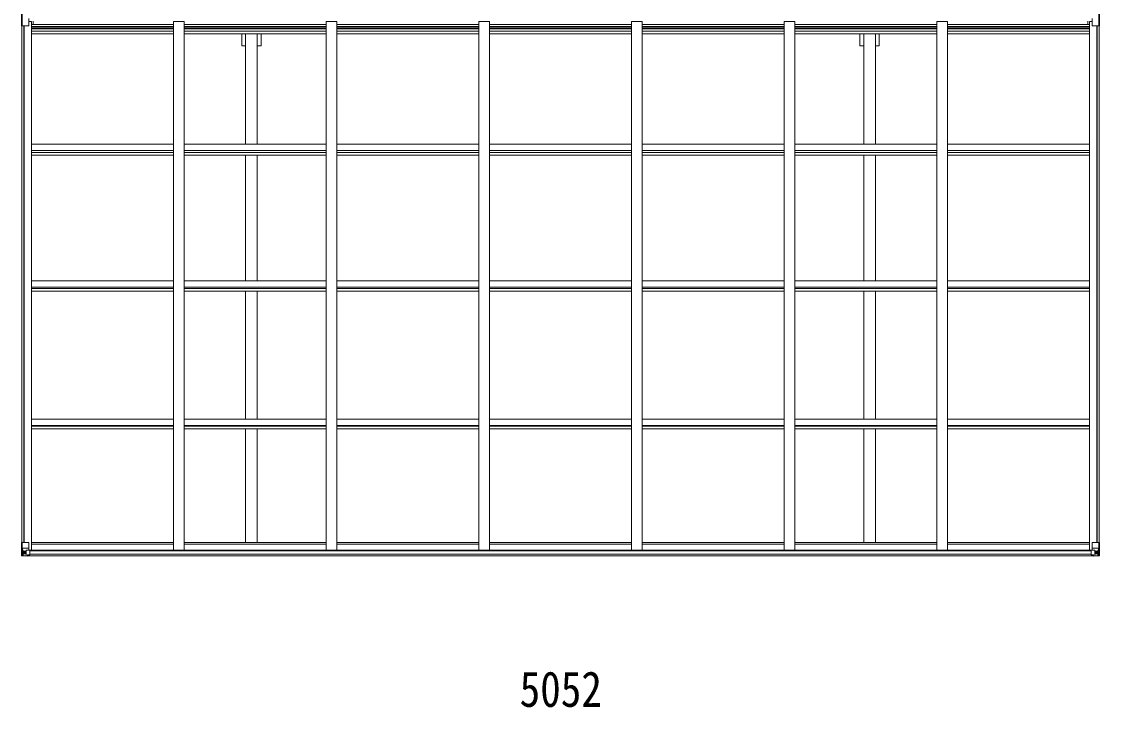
# Model space of a CAD drawing. Units: millimetres at full size; details may follow other scales. Extents: x -9783 to 33612, y -6828 to 13322.
# Drawn here: x 854 to 5910, y -96 to 3122 of the extents above; entities that cross this region are included whole.
import ezdxf
from ezdxf.enums import TextEntityAlignment as Align

# ---------------------------------------------------------------- set-up
doc = ezdxf.new("R2010")
doc.units = ezdxf.units.MM
doc.header["$LTSCALE"] = 35
for name, color, linetype, lineweight in [('0-1_本体', 4, 'Continuous', 9), ('0-2_部品', 7, 'Continuous', 9), ('0-7_合掌部品', 3, 'Continuous', 9), ('0-A_寸法', 6, 'Continuous', 9)]:
    doc.layers.add(name, color=color, linetype=linetype, lineweight=lineweight)
doc.styles.add('ＭＳ ゴシック', font='')
doc.styles.get('ＭＳ ゴシック').set_extended_font_data('MS Gothic')

msp = doc.modelspace()

# ---------------------------------------------------------------- linework, layer by layer
at = {"layer": '0-1_本体'}
for p, q in [((856.49, 678.19), (856.49, 3103.29)), ((865.49, 678.19), (865.49, 3103.29)), ((866.19, 678.19), (866.19, 3103.29)), ((888.49, 3122.37), (901.49, 3122.37)), ((901.49, 641.84), (901.49, 3122.37)), ((901.49, 3108.72), (1567.49, 3108.72)), ((901.49, 3099.35), (1567.49, 3099.35)), ((901.49, 3092.27), (1567.49, 3092.27)), ((901.49, 3088.49), (1567.49, 3088.49)), ((908.99, 3108.72), (908.99, 3123.79)), ((1567.49, 3121.95), (1617.49, 3121.95)), ((1567.49, 641.84), (1567.49, 3121.95)), ((1617.49, 641.84), (1617.49, 3121.95)), ((1617.49, 3108.72), (2283.49, 3108.72)), ((1617.49, 3099.35), (2283.49, 3099.35)), ((1617.49, 3092.27), (2283.49, 3092.27)), ((1617.49, 3088.49), (2283.49, 3088.49)), ((2283.49, 3121.95), (2333.49, 3121.95)), ((2283.49, 641.84), (2283.49, 3121.95)), ((2333.49, 641.84), (2333.49, 3121.95)), ((2333.49, 3108.72), (2999.49, 3108.72)), ((2333.49, 3099.35), (2999.49, 3099.35)), ((2333.49, 3092.27), (2999.49, 3092.27)), ((2333.49, 3088.49), (2999.49, 3088.49)), ((2999.49, 3121.95), (3049.49, 3121.95)), ((2999.49, 641.84), (2999.49, 3121.95)), ((3049.49, 641.84), (3049.49, 3121.95)), ((3049.49, 3108.72), (3715.49, 3108.72)), ((3049.49, 3099.35), (3715.49, 3099.35)), ((3049.49, 3092.27), (3715.49, 3092.27)), ((3049.49, 3088.49), (3715.49, 3088.49)), ((3715.49, 3121.95), (3765.49, 3121.95)), ((3715.49, 641.84), (3715.49, 3121.95)), ((3765.49, 641.84), (3765.49, 3121.95)), ((3765.49, 3108.72), (4431.49, 3108.72)), ((3765.49, 3099.35), (4431.49, 3099.35)), ((3765.49, 3092.27), (4431.49, 3092.27)), ((3765.49, 3088.49), (4431.49, 3088.49)), ((4431.49, 3121.95), (4481.49, 3121.95)), ((4431.49, 641.84), (4431.49, 3121.95)), ((4481.49, 641.84), (4481.49, 3121.95)), ((4481.49, 3108.72), (5147.49, 3108.72)), ((4481.49, 3099.35), (5147.49, 3099.35)), ((4481.49, 3092.27), (5147.49, 3092.27)), ((4481.49, 3088.49), (5147.49, 3088.49)), ((5147.49, 3121.95), (5197.49, 3121.95)), ((5147.49, 641.84), (5147.49, 3121.95)), ((5197.49, 641.84), (5197.49, 3121.95)), ((5197.49, 3108.72), (5863.49, 3108.72)), ((5197.49, 3099.35), (5863.49, 3099.35)), ((5197.49, 3092.27), (5863.49, 3092.27)), ((5197.49, 3088.49), (5863.49, 3088.49)), ((5855.99, 3108.72), (5855.99, 3123.79)), ((5876.49, 3122.37), (5863.49, 3122.37)), ((5863.49, 641.84), (5863.49, 3122.37)), ((5898.79, 678.19), (5898.79, 3103.29)), ((5899.49, 678.19), (5899.49, 3103.29)), ((5908.49, 678.19), (5908.49, 3103.29)), ((901.49, 3077.15), (1567.49, 3077.15)), ((901.49, 3064.32), (1567.49, 3064.32)), ((1617.49, 3077.15), (2283.49, 3077.15)), ((1617.49, 3064.32), (2283.49, 3064.32)), ((1904.99, 2546.87), (1904.99, 3064.32)), ((1959.99, 2546.87), (1959.99, 3064.32)), ((1977.69, 3008.05), (1977.69, 3064.32)), ((2333.49, 3077.15), (2999.49, 3077.15)), ((2333.49, 3064.32), (2999.49, 3064.32)), ((3049.49, 3077.15), (3715.49, 3077.15)), ((3049.49, 3064.32), (3715.49, 3064.32)), ((3765.49, 3077.15), (4431.49, 3077.15)), ((3765.49, 3064.32), (4431.49, 3064.32)), ((4481.49, 3077.15), (5147.49, 3077.15)), ((4481.49, 3064.32), (5147.49, 3064.32)), ((4787.29, 3008.05), (4787.29, 3064.32)), ((4804.99, 2546.87), (4804.99, 3064.32)), ((4859.99, 2546.87), (4859.99, 3064.32)), ((4877.69, 3008.05), (4877.69, 3064.32)), ((5197.49, 3077.15), (5863.49, 3077.15)), ((5197.49, 3064.32), (5863.49, 3064.32)), ((1977.69, 3008.05), (1959.99, 3008.05)), ((4804.99, 3008.05), (4787.29, 3008.05)), ((4877.69, 3008.05), (4859.99, 3008.05)), ((901.49, 2546.87), (1567.49, 2546.87)), ((1617.49, 2546.87), (2283.49, 2546.87)), ((2333.49, 2546.87), (2999.49, 2546.87)), ((3049.49, 2546.87), (3715.49, 2546.87)), ((3765.49, 2546.87), (4431.49, 2546.87)), ((4481.49, 2546.87), (5147.49, 2546.87)), ((5197.49, 2546.87), (5863.49, 2546.87)), ((901.49, 2517.9), (1567.49, 2517.9)), ((901.49, 2507.75), (1567.49, 2507.75)), ((901.49, 2494.91), (1567.49, 2494.91)), ((1617.49, 2517.9), (2283.49, 2517.9)), ((1617.49, 2507.75), (2283.49, 2507.75)), ((1617.49, 2494.91), (2283.49, 2494.91)), ((1904.99, 1906.41), (1904.99, 2494.91)), ((1959.99, 1906.41), (1959.99, 2494.91)), ((2333.49, 2517.9), (2999.49, 2517.9)), ((2333.49, 2507.75), (2999.49, 2507.75)), ((2333.49, 2494.91), (2999.49, 2494.91)), ((3049.49, 2517.9), (3715.49, 2517.9)), ((3049.49, 2507.75), (3715.49, 2507.75)), ((3049.49, 2494.91), (3715.49, 2494.91)), ((3765.49, 2517.9), (4431.49, 2517.9)), ((3765.49, 2507.75), (4431.49, 2507.75)), ((3765.49, 2494.91), (4431.49, 2494.91)), ((4481.49, 2517.9), (5147.49, 2517.9)), ((4481.49, 2507.75), (5147.49, 2507.75)), ((4481.49, 2494.91), (5147.49, 2494.91)), ((4804.99, 1906.41), (4804.99, 2494.91)), ((4859.99, 1906.41), (4859.99, 2494.91)), ((5197.49, 2517.9), (5863.49, 2517.9)), ((5197.49, 2507.75), (5863.49, 2507.75)), ((5197.49, 2494.91), (5863.49, 2494.91)), ((901.49, 1906.41), (1567.49, 1906.41)), ((901.49, 1876.97), (1567.49, 1876.97)), ((1617.49, 1906.41), (2283.49, 1906.41)), ((1617.49, 1876.97), (2283.49, 1876.97)), ((2333.49, 1906.41), (2999.49, 1906.41)), ((2333.49, 1876.97), (2999.49, 1876.97)), ((3049.49, 1906.41), (3715.49, 1906.41)), ((3049.49, 1876.97), (3715.49, 1876.97)), ((3765.49, 1906.41), (4431.49, 1906.41)), ((3765.49, 1876.97), (4431.49, 1876.97)), ((4481.49, 1906.41), (5147.49, 1906.41)), ((4481.49, 1876.97), (5147.49, 1876.97)), ((5197.49, 1906.41), (5863.49, 1906.41)), ((5197.49, 1876.97), (5863.49, 1876.97)), ((901.49, 1869.82), (1567.49, 1869.82)), ((901.49, 1856.87), (1567.49, 1856.87)), ((1617.49, 1869.82), (2283.49, 1869.82)), ((1617.49, 1856.87), (2283.49, 1856.87)), ((1904.99, 1257.57), (1904.99, 1856.87)), ((1959.99, 1257.57), (1959.99, 1856.87)), ((2333.49, 1869.82), (2999.49, 1869.82)), ((2333.49, 1856.87), (2999.49, 1856.87)), ((3049.49, 1869.82), (3715.49, 1869.82)), ((3049.49, 1856.87), (3715.49, 1856.87)), ((3765.49, 1869.82), (4431.49, 1869.82)), ((3765.49, 1856.87), (4431.49, 1856.87)), ((4481.49, 1869.82), (5147.49, 1869.82)), ((4481.49, 1856.87), (5147.49, 1856.87)), ((4804.99, 1257.57), (4804.99, 1856.87)), ((4859.99, 1257.57), (4859.99, 1856.87)), ((5197.49, 1869.82), (5863.49, 1869.82)), ((5197.49, 1856.87), (5863.49, 1856.87)), ((901.49, 1257.57), (1567.49, 1257.57)), ((901.49, 1227.78), (1567.49, 1227.78)), ((901.49, 1223.9), (1567.49, 1223.9)), ((1617.49, 1257.57), (2283.49, 1257.57)), ((1617.49, 1227.78), (2283.49, 1227.78)), ((1617.49, 1223.9), (2283.49, 1223.9)), ((2333.49, 1257.57), (2999.49, 1257.57)), ((2333.49, 1227.78), (2999.49, 1227.78)), ((2333.49, 1223.9), (2999.49, 1223.9)), ((3049.49, 1257.57), (3715.49, 1257.57)), ((3049.49, 1227.78), (3715.49, 1227.78)), ((3049.49, 1223.9), (3715.49, 1223.9)), ((3765.49, 1257.57), (4431.49, 1257.57)), ((3765.49, 1227.78), (4431.49, 1227.78)), ((3765.49, 1223.9), (4431.49, 1223.9)), ((4481.49, 1257.57), (5147.49, 1257.57)), ((4481.49, 1227.78), (5147.49, 1227.78)), ((4481.49, 1223.9), (5147.49, 1223.9)), ((5197.49, 1257.57), (5863.49, 1257.57)), ((5197.49, 1227.78), (5863.49, 1227.78)), ((5197.49, 1223.9), (5863.49, 1223.9)), ((901.52, 1210.88), (1567.52, 1210.88)), ((1617.52, 1210.88), (2283.52, 1210.88)), ((1904.99, 679.06), (1904.99, 1210.88)), ((1959.99, 679.06), (1959.99, 1210.88)), ((2333.52, 1210.88), (2999.52, 1210.88)), ((3049.52, 1210.88), (3715.52, 1210.88)), ((3765.52, 1210.88), (4431.52, 1210.88)), ((4481.52, 1210.88), (5147.52, 1210.88)), ((4804.99, 679.06), (4804.99, 1210.88)), ((4859.99, 679.06), (4859.99, 1210.88)), ((5197.52, 1210.88), (5863.52, 1210.88)), ((901.49, 679.06), (1567.49, 679.06)), ((901.49, 669.95), (1567.49, 669.95)), ((1617.49, 679.06), (2283.49, 679.06)), ((1617.49, 669.95), (2283.49, 669.95)), ((2333.49, 679.06), (2999.49, 679.06)), ((2333.49, 669.95), (2999.49, 669.95)), ((3049.49, 679.06), (3715.49, 679.06)), ((3049.49, 669.95), (3715.49, 669.95)), ((3765.49, 679.06), (4431.49, 679.06)), ((3765.49, 669.95), (4431.49, 669.95)), ((4481.49, 679.06), (5147.49, 679.06)), ((4481.49, 669.95), (5147.49, 669.95)), ((5197.49, 679.06), (5863.49, 679.06)), ((5197.49, 669.95), (5863.49, 669.95)), ((882.99, 616.39), (5881.99, 616.39)), ((892.45, 641.84), (5872.53, 641.84)), ((892.99, 639.48), (5871.99, 639.48)), ((892.99, 623.83), (5871.99, 623.83))]:
    msp.add_line(p, q, dxfattribs=at)
msp.add_lwpolyline([(1904.99, 3008.05), (1887.29, 3008.05), (1887.29, 3064.32)], dxfattribs=at)
at = {"layer": '0-2_部品'}
for p, q in [((854.49, 678.19), (887.49, 678.19)), ((854.49, 617.48), (854.49, 678.19)), ((857.33, 678.19), (857.33, 617.6)), ((888.49, 677.19), (888.49, 644.09)), ((5876.49, 677.19), (5876.49, 644.09)), ((5910.49, 678.19), (5877.49, 678.19)), ((5907.65, 678.19), (5907.65, 617.6)), ((5910.49, 617.48), (5910.49, 678.19)), ((855.43, 616.52), (855.43, 616.48)), ((864.4, 616.09), (856.48, 616.56)), ((857.34, 617.54), (857.33, 617.6)), ((857.88, 651.31), (864.49, 651.52)), ((857.88, 651.31), (862.02, 639.22)), ((861.3, 620.98), (858.57, 617.31)), ((864.49, 637.99), (862.16, 637.96)), ((862.16, 637.96), (862.16, 624.49)), ((862.16, 624.49), (864.49, 624.43)), ((864.49, 651.52), (888.49, 651.52)), ((864.49, 637.99), (864.49, 637.99)), ((876.49, 637.99), (864.49, 637.99)), ((864.49, 624.43), (876.49, 624.43)), ((876.49, 615.3), (864.49, 616.09)), ((869.01, 631.63), (869.01, 632.59)), ((876.49, 641.98), (882.99, 641.98)), ((876.49, 641.98), (876.49, 615.19)), ((887.66, 643.83), (877.32, 642.18)), ((877.32, 642.18), (877.32, 641.98)), ((880.01, 641.98), (887.66, 643.2)), ((882.99, 641.98), (891.99, 641.94)), ((882.99, 614.79), (882.99, 620.74)), ((891.99, 620.16), (882.99, 620.11)), ((887.66, 643.2), (887.66, 643.83)), ((892.99, 641.03), (892.99, 620.88)), ((5871.99, 641.03), (5871.99, 620.88)), ((5881.99, 641.98), (5872.99, 641.94)), ((5872.99, 620.16), (5881.99, 620.11)), ((5900.49, 651.52), (5876.49, 651.52)), ((5877.32, 643.83), (5887.66, 642.18)), ((5877.32, 643.2), (5877.32, 643.83)), ((5884.97, 641.98), (5877.32, 643.2)), ((5888.49, 641.98), (5881.99, 641.98)), ((5881.99, 614.79), (5881.99, 620.74)), ((5887.66, 642.18), (5887.66, 641.98)), ((5888.49, 641.98), (5888.49, 615.19)), ((5888.49, 637.99), (5900.49, 637.99)), ((5900.49, 624.43), (5888.49, 624.43)), ((5888.49, 615.3), (5900.49, 616.09)), ((5895.97, 631.63), (5895.97, 632.59)), ((5907.1, 651.31), (5900.49, 651.52)), ((5900.49, 637.99), (5900.49, 637.99)), ((5900.49, 637.99), (5902.82, 637.96)), ((5902.82, 624.49), (5900.49, 624.43)), ((5900.58, 616.09), (5908.5, 616.56)), ((5902.82, 637.96), (5902.82, 624.49)), ((5907.1, 651.31), (5902.96, 639.22)), ((5903.68, 620.98), (5906.41, 617.31)), ((5907.64, 617.54), (5907.65, 617.6)), ((5909.55, 616.52), (5909.55, 616.48))]:
    msp.add_line(p, q, dxfattribs=at)
for points in [[(855.43, 616.48), (864.49, 615.92), (882.99, 614.79)], [(868.05, 629.71), (867.09, 629.71), (867.09, 630.67), (868.05, 630.67)], [(869.01, 632.59), (869.97, 632.59), (869.97, 631.63)], [(869.97, 628.75), (869.97, 627.79), (869.01, 627.79), (869.01, 628.75)], [(870.93, 630.67), (871.89, 630.67), (871.89, 629.71), (870.93, 629.71)], [(892.99, 620.88), (892.98, 620.77), (882.99, 620.74)], [(5871.99, 620.88), (5872, 620.77), (5881.99, 620.74)], [(5909.55, 616.48), (5900.49, 615.92), (5881.99, 614.79)], [(5894.05, 630.67), (5893.09, 630.67), (5893.09, 629.71), (5894.05, 629.71)], [(5895.97, 632.59), (5895.01, 632.59), (5895.01, 631.63)], [(5895.01, 628.75), (5895.01, 627.79), (5895.97, 627.79), (5895.97, 628.75)], [(5896.93, 629.71), (5897.89, 629.71), (5897.89, 630.67), (5896.93, 630.67)]]:
    msp.add_lwpolyline(points, dxfattribs=at)
for centre in [(869.49, 630.19), (5895.49, 630.19)]:
    msp.add_circle(centre, 5.3, dxfattribs=at)
for centre, radius, start, end in [((887.49, 677.19), 1, 0, 90), ((5877.49, 677.19), 1, 90, 180), ((855.49, 617.52), 0.999, 180.04917, 266.5576), ((855.49, 617.48), 0.999, 180.04917, 266.5576), ((855.49, 617.47), 1, 179.99921, 266.49983), ((856.64, 603.87), 12.7, 84.89689, 90.75534), ((858.62, 617.48), 1.28, 177.54105, 228.82169), ((868.05, 631.63), 0.96, 270, 0), ((868.05, 628.75), 0.96, 0, 90), ((870.93, 631.63), 0.96, 180, 270), ((870.93, 628.75), 0.96, 90, 180), ((877.43, 641.25), 0.937, 96.73234, 129.06602), ((887.55, 644.76), 0.937, 276.73234, 357.67791), ((887.55, 644.13), 0.937, 276.73234, 357.67791), ((5877.43, 644.76), 0.937, 182.32209, 263.26766), ((5877.43, 644.13), 0.937, 182.32209, 263.26766), ((5887.55, 641.25), 0.937, 50.93398, 83.26766), ((5894.05, 631.63), 0.96, 270, 0), ((5894.05, 628.75), 0.96, 0, 90), ((5896.93, 631.63), 0.96, 180, 270), ((5896.93, 628.75), 0.96, 90, 180), ((5906.36, 617.48), 1.28, 311.17831, 2.45895), ((5908.34, 603.87), 12.7, 89.24466, 95.10311), ((5909.49, 617.52), 0.999, 273.4424, 359.95083), ((5909.49, 617.48), 0.999, 273.4424, 359.95083), ((5909.49, 617.47), 1, 273.50017, 0.00079)]:
    msp.add_arc(centre, radius, start, end, dxfattribs=at)
for centre, major_axis, ratio, start_param, end_param in [((857.43, 616.4), (2, -0.12), 0.060933, 2.0712557, 3.1453404), ((1056.43, 604.17), (201, -12.36), 0.060933, 3.1453404, 3.145839), ((858.6, 648.96), (0.85, -2.32), 0.403757, 3.0087805, 3.9744392), ((857.62, 619.5), (-0.02, -3), 0.466854, 0.125683, 0.7596956), ((859.29, 624.57), (0.03, -5), 0.573921, 0.7672717, 1.551125), ((860.75, 637.94), (0, -3), 0.468246, 1.5772882, 2.0127935), ((782.74, 624.43), (81.75, 0), 0.061163, 6.2824128, 6.2831853), ((891.99, 641.04), (1, -0.021), 0.906239, 0.0187047, 1.589501), ((891.99, 620.87), (1, 0.012), 0.707053, 4.7036637, 6.124411), ((5872.99, 641.04), (-1, -0.021), 0.906239, 4.6936843, 6.2644806), ((5872.99, 620.87), (-1, 0.012), 0.707053, 0.1587743, 1.5795216), ((5982.24, 624.43), (-81.75, 0), 0.061163, 0, 0.0007725), ((5905.69, 624.57), (-0.03, -5), 0.573921, 4.7320603, 5.5159136), ((5904.23, 637.94), (0, -3), 0.468246, 4.2703918, 4.7058971), ((5907.36, 619.5), (0.02, -3), 0.466854, 5.5234897, 6.1575023), ((5906.38, 648.96), (-0.85, -2.32), 0.403757, 2.3087461, 3.2744049), ((5907.55, 616.4), (-2, -0.12), 0.060933, 3.1378449, 4.2119296), ((5708.55, 604.17), (-201, -12.36), 0.060933, 3.1373463, 3.1378449)]:
    msp.add_ellipse(centre, major_axis=major_axis, ratio=ratio, start_param=start_param, end_param=end_param, dxfattribs=at)
at = {"layer": '0-7_合掌部品'}
for p, q in [((854.49, 3163.49), (854.49, 3102.82)), ((857.33, 3102.82), (857.33, 3163.4)), ((888.49, 3103.82), (888.49, 3136.92)), ((5876.49, 3103.82), (5876.49, 3136.92)), ((5907.65, 3102.82), (5907.65, 3163.4)), ((5910.49, 3163.49), (5910.49, 3102.82)), ((854.49, 3102.82), (857.33, 3102.82)), ((857.33, 3102.82), (887.49, 3102.82)), ((5907.65, 3102.82), (5877.49, 3102.82)), ((5910.49, 3102.82), (5907.65, 3102.82))]:
    msp.add_line(p, q, dxfattribs=at)
for centre, start, end in [((887.49, 3103.82), 270, 0), ((5877.49, 3103.82), 180, 270)]:
    msp.add_arc(centre, 1, start, end, dxfattribs=at)

# ---------------------------------------------------------------- texts
at = {"layer": '0-A_寸法', "color": 7, "style": 'ＭＳ ゴシック', "width": 0.85}
msp.add_text('5052', height=166.8, dxfattribs=at).set_placement((3190.83, -142.84), align=Align.BOTTOM_LEFT)

doc.saveas('drawing.dxf')
